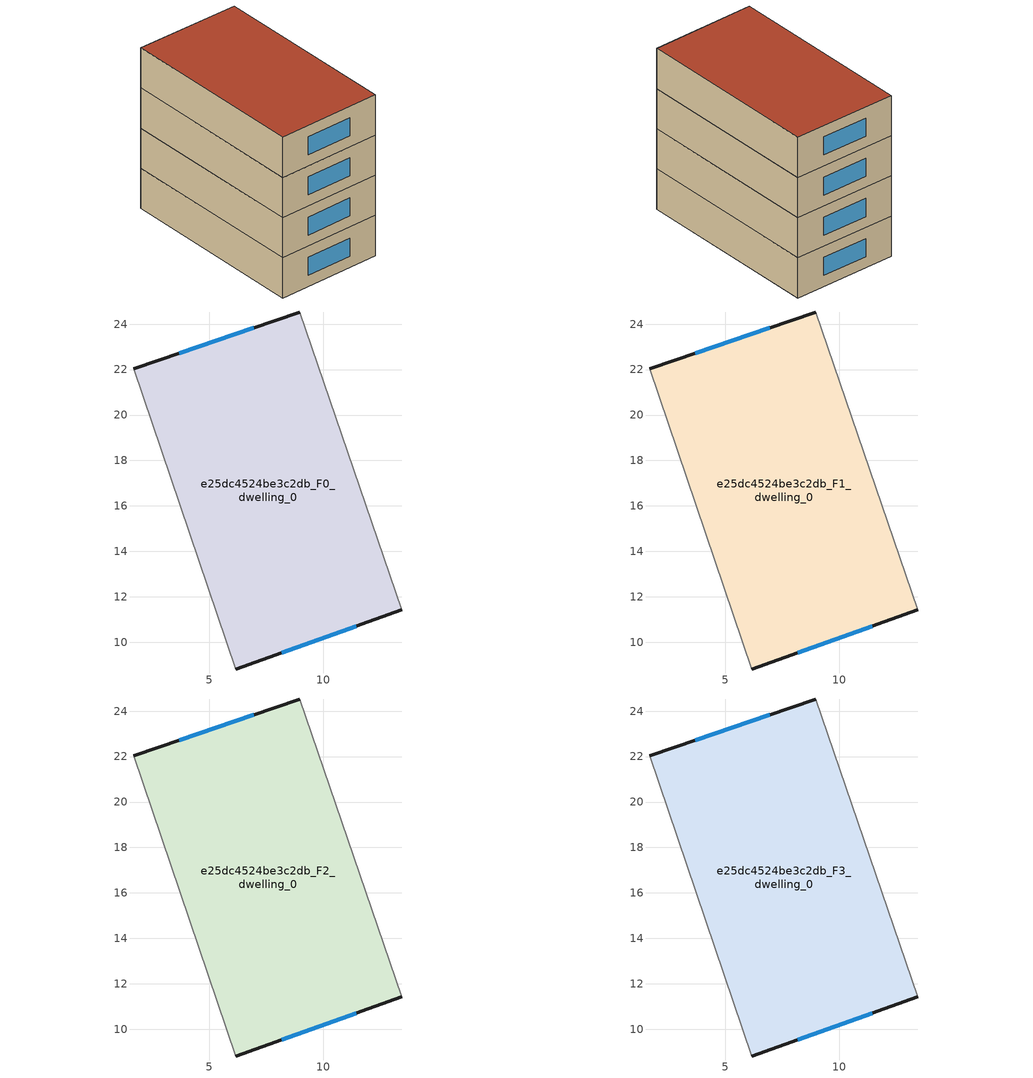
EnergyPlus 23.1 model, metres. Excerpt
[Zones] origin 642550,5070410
e25dc4524be3c2db_F0_dwelling_0
 floor ground (EU_floor_Construction): 8.97,24.53 13.47,11.42 6.16,8.82 1.67,22.03 z0
 wall outside (EU_wall_Construction): 8.97,24.53 1.67,22.03 / 6.16,8.82 13.47,11.42 z0:3
 wall adiabatic (EU_wall_Construction): 13.47,11.42 8.97,24.53 / 1.67,22.03 6.16,8.82 z0:3
 window (EU_Window_Construction): 6.96,23.85 3.68,22.72 / 8.17,9.54 11.46,10.71 z0.83:2.17
e25dc4524be3c2db_F1_dwelling_0
 floor to e25dc4524be3c2db_F0_dwelling_0 (EU_floor_Construction): 8.97,24.53 13.47,11.42 6.16,8.82 1.67,22.03 z3
 wall outside (EU_wall_Construction): 8.97,24.53 1.67,22.03 / 6.16,8.82 13.47,11.42 z3:6
 wall adiabatic (EU_wall_Construction): 13.47,11.42 8.97,24.53 / 1.67,22.03 6.16,8.82 z3:6
 window (EU_Window_Construction): 6.96,23.85 3.68,22.72 / 8.17,9.54 11.46,10.71 z3.83:5.17
e25dc4524be3c2db_F2_dwelling_0
 floor to e25dc4524be3c2db_F1_dwelling_0 (EU_floor_Construction): 8.97,24.53 13.47,11.42 6.16,8.82 1.67,22.03 z6
 wall outside (EU_wall_Construction): 8.97,24.53 1.67,22.03 / 6.16,8.82 13.47,11.42 z6:9
 wall adiabatic (EU_wall_Construction): 13.47,11.42 8.97,24.53 / 1.67,22.03 6.16,8.82 z6:9
 window (EU_Window_Construction): 6.96,23.85 3.68,22.72 / 8.17,9.54 11.46,10.71 z6.83:8.17
e25dc4524be3c2db_F3_dwelling_0
 floor to e25dc4524be3c2db_F2_dwelling_0 (EU_floor_Construction): 8.97,24.53 13.47,11.42 6.16,8.82 1.67,22.03 z9
 wall outside (EU_wall_Construction): 8.97,24.53 1.67,22.03 / 6.16,8.82 13.47,11.42 z9:12
 wall adiabatic (EU_wall_Construction): 13.47,11.42 8.97,24.53 / 1.67,22.03 6.16,8.82 z9:12
 window (EU_Window_Construction): 6.96,23.85 3.68,22.72 / 8.17,9.54 11.46,10.71 z9.83:11.17
 roof outside (EU_roof_Construction): 13.47,11.42 8.97,24.53 1.67,22.03 6.16,8.82 z12
[Building]
EU S2 Campaign: North Axis=0; Terrain=City; Solar Distribution=FullExterior
[Site:Location]
Lyon-Bron: Latitude=45.75; Longitude=5; Time Zone=1; Elevation=198
[SizingPeriod:WeatherFileDays]
AnnualSizingPeriod: Begin Month=1; Begin Day of Month=1; End Month=12; End Day of Month=31; Day of Week for Start Day=Monday; Use Weather File Daylight Saving Period=No; Use Weather File Rain and Snow Indicators=No
[MATERIAL]
EU_InternalMass_Material: Roughness=MediumRough; Thickness=0.1; Conductivity=1; Density=1800; Specific Heat=900; Thermal Absorptance=0.9; Solar Absorptance=0.7; Visible Absorptance=0.7
[MATERIAL:NOMASS] Roughness=MediumRough; Thermal Absorptance=0.9; Solar Absorptance=0.7; Visible Absorptance=0.7
Name | Thermal Resistance
EU_wall_NoMass | 0.87146
EU_roof_NoMass | 0.842276
EU_floor_NoMass | 0.496999
[WINDOWMATERIAL:SIMPLEGLAZINGSYSTEM]
EU_Window_SimpleGlazing: UFactor=2.2525; Solar Heat Gain Coefficient=0.76; Visible Transmittance=0.76
[CONSTRUCTION]
EU_wall_Construction: EU_wall_NoMass
EU_roof_Construction: EU_roof_NoMass
EU_floor_Construction: EU_floor_NoMass
EU_InternalMass_Construction: EU_InternalMass_Material
EU_Window_Construction: EU_Window_SimpleGlazing
[ZONE] Type=1; Multiplier=1; Ceiling Height=autocalculate; Floor Area=autocalculate; Part of Total Floor Area=Yes
Name | Volume
e25dc4524be3c2db_F0_dwelling_0 | 322.859
e25dc4524be3c2db_F1_dwelling_0; e25dc4524be3c2db_F2_dwelling_0 | 322.858
e25dc4524be3c2db_F3_dwelling_0 | 968.574
[INTERNALMASS] Construction=EU_InternalMass_Construction; Surface Area=107.619
Name | Zone or ZoneList
e25dc4524be3c2db_F0_dwelling_0_EU_InternalMass | e25dc4524be3c2db_F0_dwelling_0
e25dc4524be3c2db_F1_dwelling_0_EU_InternalMass | e25dc4524be3c2db_F1_dwelling_0
e25dc4524be3c2db_F2_dwelling_0_EU_InternalMass | e25dc4524be3c2db_F2_dwelling_0
e25dc4524be3c2db_F3_dwelling_0_EU_InternalMass | e25dc4524be3c2db_F3_dwelling_0
[OTHEREQUIPMENT] Fuel Type=Electricity; Design Level Calculation Method=Watts/Area; Power per Zone Floor Area=1; Fraction Latent=0; Fraction Radiant=0; Fraction Lost=0; Carbon Dioxide Generation Rate=0; EndUse Subcategory=EU_Step8_InternalGains
Name | Zone or ZoneList or Space or SpaceList | Schedule
EU_Step8_InternalGain_e25dc4524be3c2db_F0_dwelling_0_f000 | e25dc4524be3c2db_F0_dwelling_0 | EU_Step8_GainSchedule_e25dc4524be3c2db_F0_dwelling_0_f000
EU_Step8_InternalGain_e25dc4524be3c2db_F1_dwelling_0_f000 | e25dc4524be3c2db_F1_dwelling_0 | EU_Step8_GainSchedule_e25dc4524be3c2db_F1_dwelling_0_f000
EU_Step8_InternalGain_e25dc4524be3c2db_F2_dwelling_0_f000 | e25dc4524be3c2db_F2_dwelling_0 | EU_Step8_GainSchedule_e25dc4524be3c2db_F2_dwelling_0_f000
EU_Step8_InternalGain_e25dc4524be3c2db_F3_dwelling_0_f000 | e25dc4524be3c2db_F3_dwelling_0 | EU_Step8_GainSchedule_e25dc4524be3c2db_F3_dwelling_0_f000
[ZONEVENTILATION:DESIGNFLOWRATE] Schedule=EU_AlwaysOn; Design Flow Rate Calculation Method=AirChanges/Hour; Air Changes per Hour=0.425; Ventilation Type=Natural; Fan Pressure Rise=0; Fan Total Efficiency=1; Constant Term Coefficient=1; Temperature Term Coefficient=0; Velocity Term Coefficient=0; Velocity Squared Term Coefficient=0; Minimum Indoor Temperature=-100; Maximum Indoor Temperature=100; Delta Temperature=-100; Minimum Outdoor Temperature=-100; Maximum Outdoor Temperature=100; Maximum Wind Speed=40
Name | Zone or ZoneList or Space or SpaceList
EU_ConstantAir_e25dc4524be3c2db_F0_dwelling_0 | e25dc4524be3c2db_F0_dwelling_0
EU_ConstantAir_e25dc4524be3c2db_F1_dwelling_0 | e25dc4524be3c2db_F1_dwelling_0
EU_ConstantAir_e25dc4524be3c2db_F2_dwelling_0 | e25dc4524be3c2db_F2_dwelling_0
EU_ConstantAir_e25dc4524be3c2db_F3_dwelling_0 | e25dc4524be3c2db_F3_dwelling_0
[HVACTEMPLATE:THERMOSTAT] Constant Heating Setpoint=20; Constant Cooling Setpoint=50
EU_HeatOnly_e25dc4524be3c2db_F0_dwelling_0; EU_HeatOnly_e25dc4524be3c2db_F1_dwelling_0; EU_HeatOnly_e25dc4524be3c2db_F2_dwelling_0; EU_HeatOnly_e25dc4524be3c2db_F3_dwelling_0
[HVACTEMPLATE:ZONE:IDEALLOADSAIRSYSTEM] System Availability Schedule=EU_AlwaysOn; Maximum Heating Supply Air Temperature=50; Minimum Cooling Supply Air Temperature=13; Maximum Heating Supply Air Humidity Ratio=0.0156; Minimum Cooling Supply Air Humidity Ratio=0.0077; Heating Limit=NoLimit; Cooling Limit=NoLimit; Heating Availability Schedule=EU_AlwaysOn; Cooling Availability Schedule=EU_CoolingOff; Dehumidification Control Type=ConstantSensibleHeatRatio; Cooling Sensible Heat Ratio=0.7; Dehumidification Setpoint=60; Humidification Control Type=None; Humidification Setpoint=30; Outdoor Air Method=None; Outdoor Air Flow Rate per Person=0.00944; Outdoor Air Flow Rate per Zone Floor Area=0; Outdoor Air Flow Rate per Zone=0; Demand Controlled Ventilation Type=None; Outdoor Air Economizer Type=NoEconomizer; Heat Recovery Type=None; Sensible Heat Recovery Effectiveness=0.7; Latent Heat Recovery Effectiveness=0.65
Name | Template Thermostat
e25dc4524be3c2db_F0_dwelling_0 | EU_HeatOnly_e25dc4524be3c2db_F0_dwelling_0
e25dc4524be3c2db_F1_dwelling_0 | EU_HeatOnly_e25dc4524be3c2db_F1_dwelling_0
e25dc4524be3c2db_F2_dwelling_0 | EU_HeatOnly_e25dc4524be3c2db_F2_dwelling_0
e25dc4524be3c2db_F3_dwelling_0 | EU_HeatOnly_e25dc4524be3c2db_F3_dwelling_0
[SIZING:ZONE] Zone Cooling Design Supply Air Temperature Input Method=SupplyAirTemperature; Zone Cooling Design Supply Air Temperature=13; Zone Heating Design Supply Air Temperature Input Method=SupplyAirTemperature; Zone Heating Design Supply Air Temperature=50; Zone Cooling Design Supply Air Humidity Ratio=0.008; Zone Heating Design Supply Air Humidity Ratio=0.008; Cooling Design Air Flow Method=DesignDay; Cooling Design Air Flow Rate=0; Cooling Minimum Air Flow per Zone Floor Area=0.000762; Cooling Minimum Air Flow=0; Cooling Minimum Air Flow Fraction=0.2; Heating Design Air Flow Method=DesignDay; Heating Design Air Flow Rate=0; Heating Maximum Air Flow per Zone Floor Area=0.002032; Heating Maximum Air Flow=0.141576; Heating Maximum Air Flow Fraction=0.3; Account for Dedicated Outdoor Air System=No; Dedicated Outdoor Air System Control Strategy=NeutralSupplyAir; Dedicated Outdoor Air Low Setpoint Temperature for Design=autosize; Dedicated Outdoor Air High Setpoint Temperature for Design=autosize; Zone Load Sizing Method=Sensible Load Only No Latent Load; Zone Latent Cooling Design Supply Air Humidity Ratio Input Method=HumidityRatioDifference; Zone Cooling Design Supply Air Humidity Ratio Difference=0.005; Zone Latent Heating Design Supply Air Humidity Ratio Input Method=HumidityRatioDifference; Zone Humidification Design Supply Air Humidity Ratio Difference=0.005
e25dc4524be3c2db_F0_dwelling_0; e25dc4524be3c2db_F1_dwelling_0; e25dc4524be3c2db_F2_dwelling_0; e25dc4524be3c2db_F3_dwelling_0
[SCHEDULE:CONSTANT]
Name | Hourly Value
EU_AlwaysOn | 1
EU_CoolingOff | 0
[SCHEDULE:FILE] Column Number=1; Rows to Skip at Top=0; Number of Hours of Data=8760; Column Separator=Comma; Interpolate to Timestep=No; Minutes per Item=60; Adjust Schedule for Daylight Savings=Yes
Name | File
EU_Step8_GainSchedule_e25dc4524be3c2db_F0_dwelling_0_f000 | ../../schedules/e25dc4524be3c2db/e25dc4524be3c2db_F0_dwelling_0_f000_gain.csv
EU_Step8_GainSchedule_e25dc4524be3c2db_F1_dwelling_0_f000 | ../../schedules/e25dc4524be3c2db/e25dc4524be3c2db_F1_dwelling_0_f000_gain.csv
EU_Step8_GainSchedule_e25dc4524be3c2db_F2_dwelling_0_f000 | ../../schedules/e25dc4524be3c2db/e25dc4524be3c2db_F2_dwelling_0_f000_gain.csv
EU_Step8_GainSchedule_e25dc4524be3c2db_F3_dwelling_0_f000 | ../../schedules/e25dc4524be3c2db/e25dc4524be3c2db_F3_dwelling_0_f000_gain.csv
